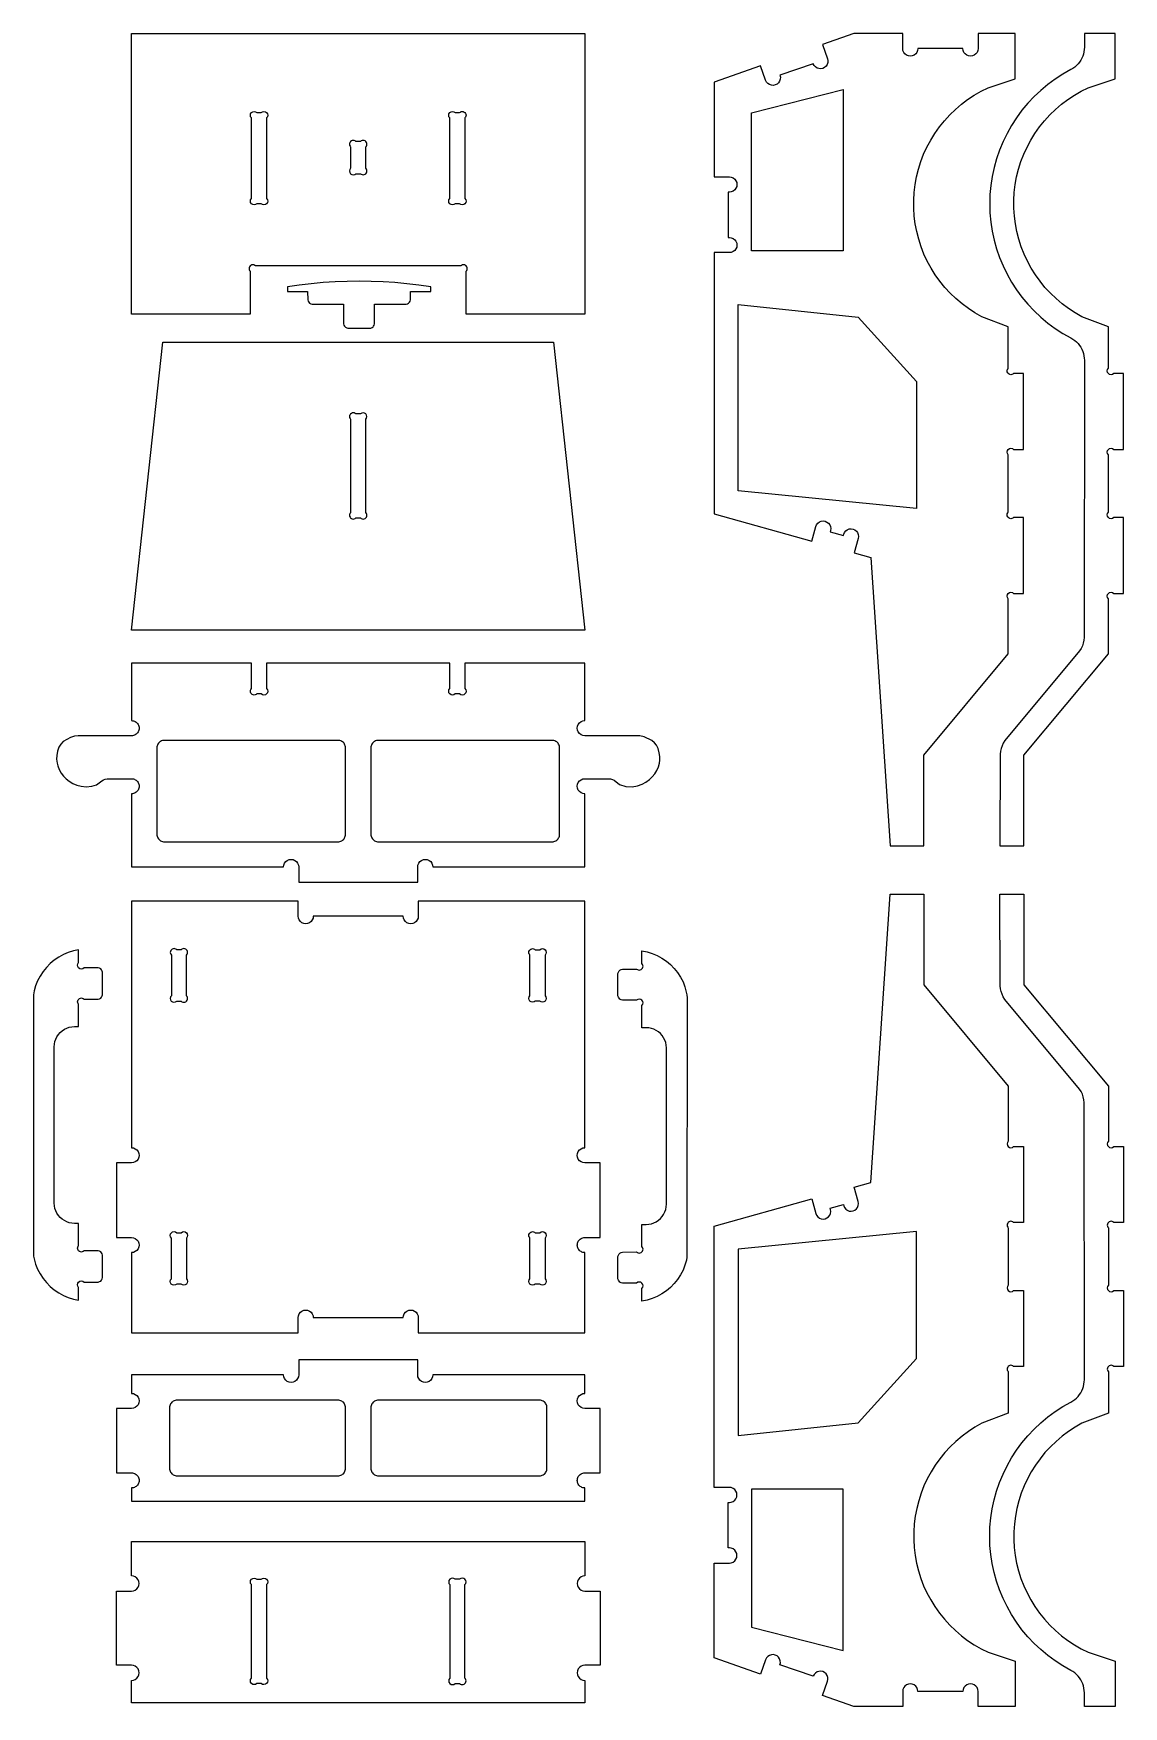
# Model space of a CAD drawing. Extents: x -626.8 to -533, y 371.6 to 426.8.
# Drawn here: x -569 to -533, y 371.6 to 426.8 of the extents above; entities that cross this region are included whole.
import ezdxf

# ---------------------------------------------------------------- set-up
doc = ezdxf.new("R2010")
doc.units = 0
doc.header["$MEASUREMENT"] = 0
doc.layers.get('0').update_dxf_attribs({"linetype": 'CONTINUOUS'})
doc.layers.get('DEFPOINTS').update_dxf_attribs({"color": 18, "linetype": 'CONTINUOUS'})

msp = doc.modelspace()

# ---------------------------------------------------------------- linework, layer by layer
for points in [[(-554.7, 417.507), (-554.7, 418.916, 1), (-554.877, 419.092), (-561.649, 419.092, 1), (-561.825, 418.916), (-561.825, 417.507), (-565.74, 417.507), (-565.74, 426.764), (-550.786, 426.764), (-550.786, 417.507)], [(-539.836, 426.139), (-539.875, 426.087), (-539.927, 426.047), (-539.987, 426.022), (-540.052, 426.014), (-540.117, 426.022), (-540.177, 426.047), (-540.229, 426.087), (-540.269, 426.139), (-540.294, 426.199), (-540.302, 426.264), (-540.302, 426.764), (-541.92, 426.764), (-542.95, 426.404), (-542.785, 425.932), (-542.772, 425.868), (-542.776, 425.803), (-542.796, 425.741), (-542.832, 425.686), (-542.881, 425.643), (-542.939, 425.613), (-543.003, 425.6), (-543.068, 425.604), (-543.13, 425.624), (-543.185, 425.66), (-543.228, 425.709), (-543.257, 425.767), (-544.352, 425.384), (-544.339, 425.32), (-544.343, 425.255), (-544.363, 425.193), (-544.399, 425.139), (-544.448, 425.095), (-544.506, 425.066), (-544.57, 425.052), (-544.635, 425.056), (-544.697, 425.077), (-544.752, 425.112), (-544.795, 425.161), (-544.824, 425.219), (-544.989, 425.691), (-546.521, 425.156), (-546.521, 422.029), (-546.021, 422.029), (-545.956, 422.021), (-545.896, 421.996), (-545.844, 421.956), (-545.804, 421.904), (-545.779, 421.844), (-545.771, 421.779), (-545.779, 421.715), (-545.804, 421.654), (-545.844, 421.602), (-545.896, 421.563), (-545.956, 421.538), (-546.021, 421.529), (-546.059, 421.529), (-546.059, 420.031), (-546.021, 420.031), (-545.956, 420.022), (-545.896, 419.997), (-545.844, 419.958), (-545.804, 419.906), (-545.779, 419.845), (-545.771, 419.781), (-545.779, 419.716), (-545.804, 419.656), (-545.844, 419.604), (-545.896, 419.564), (-545.956, 419.539), (-546.021, 419.531), (-546.521, 419.531), (-546.521, 410.908), (-543.304, 410.013), (-543.17, 410.494), (-543.144, 410.554), (-543.104, 410.606), (-543.052, 410.645), (-542.991, 410.669), (-542.926, 410.677), (-542.862, 410.668), (-542.802, 410.643), (-542.75, 410.602), (-542.711, 410.55), (-542.687, 410.49), (-542.679, 410.425), (-542.688, 410.36), (-542.698, 410.323), (-542.26, 410.201), (-542.25, 410.238), (-542.225, 410.298), (-542.184, 410.35), (-542.132, 410.389), (-542.072, 410.413), (-542.007, 410.421), (-541.942, 410.412), (-541.882, 410.386), (-541.831, 410.346), (-541.792, 410.294), (-541.767, 410.234), (-541.759, 410.169), (-541.768, 410.104), (-541.903, 409.622), (-541.352, 409.469), (-540.719, 399.955), (-539.605, 399.955), (-539.605, 402.949), (-536.821, 406.298), (-536.821, 408.113, -1), (-536.644, 408.29), (-536.321, 408.29), (-536.321, 410.79), (-536.644, 410.79, -1), (-536.821, 410.967), (-536.821, 412.863, -1), (-536.644, 413.04), (-536.321, 413.04), (-536.321, 415.54), (-536.644, 415.54, -1), (-536.821, 415.717), (-536.821, 417.079), (-537.693, 417.419), (-537.92, 417.548), (-538.138, 417.69), (-538.347, 417.845), (-538.546, 418.013), (-538.735, 418.193), (-538.911, 418.384), (-539.076, 418.586), (-539.228, 418.798), (-539.366, 419.019), (-539.491, 419.247), (-539.601, 419.483), (-539.696, 419.726), (-539.776, 419.974), (-539.841, 420.226), (-539.89, 420.482), (-539.923, 420.74), (-539.94, 421), (-539.941, 421.261), (-539.925, 421.521), (-539.894, 421.779), (-539.847, 422.035), (-539.784, 422.288), (-539.705, 422.536), (-539.612, 422.779), (-539.503, 423.016), (-539.38, 423.246), (-539.243, 423.467), (-539.093, 423.68), (-538.929, 423.883), (-538.754, 424.075), (-538.567, 424.257), (-538.369, 424.426), (-538.161, 424.583), (-537.944, 424.726), (-537.718, 424.856), (-537.484, 424.972), (-536.595, 425.264), (-536.595, 426.764), (-537.817, 426.764), (-537.817, 426.264), (-537.825, 426.199), (-537.85, 426.139), (-537.89, 426.087), (-537.942, 426.047), (-538.002, 426.022), (-538.067, 426.014), (-538.131, 426.022), (-538.192, 426.047), (-538.244, 426.087), (-538.283, 426.139), (-538.308, 426.199), (-538.317, 426.264), (-539.802, 426.264), (-539.811, 426.199)], [(-536.31, 422.779), (-536.202, 423.016), (-536.079, 423.246), (-535.942, 423.467), (-535.791, 423.68), (-535.628, 423.883), (-535.452, 424.075), (-535.265, 424.257), (-535.067, 424.426), (-534.859, 424.583), (-534.642, 424.726), (-534.416, 424.856), (-534.183, 424.972), (-533.293, 425.264), (-533.293, 426.764), (-534.311, 426.764), (-534.311, 426.309), (-534.315, 426.234), (-534.325, 426.159), (-534.342, 426.086), (-534.365, 426.014), (-534.395, 425.945), (-534.431, 425.878), (-534.473, 425.816), (-534.521, 425.757), (-534.573, 425.703), (-534.631, 425.653), (-534.692, 425.61), (-534.757, 425.572), (-535.02, 425.423), (-535.274, 425.259), (-535.517, 425.08), (-535.75, 424.887), (-535.969, 424.68), (-536.177, 424.46), (-536.37, 424.228), (-536.549, 423.985), (-536.713, 423.731), (-536.861, 423.468), (-536.994, 423.196), (-537.109, 422.917), (-537.208, 422.632), (-537.289, 422.341), (-537.352, 422.046), (-537.398, 421.747), (-537.425, 421.446), (-537.434, 421.144), (-537.425, 420.842), (-537.398, 420.542), (-537.352, 420.243), (-537.289, 419.948), (-537.208, 419.657), (-537.109, 419.371), (-536.994, 419.092), (-536.861, 418.821), (-536.713, 418.557), (-536.549, 418.304), (-536.37, 418.061), (-536.177, 417.829), (-535.969, 417.609), (-535.75, 417.402), (-535.517, 417.208), (-535.274, 417.029), (-535.02, 416.865), (-534.757, 416.717), (-534.692, 416.679), (-534.631, 416.635), (-534.573, 416.586), (-534.521, 416.532), (-534.473, 416.473), (-534.431, 416.41), (-534.395, 416.344), (-534.365, 416.275), (-534.342, 416.203), (-534.325, 416.129), (-534.315, 416.055), (-534.311, 415.979), (-534.313, 406.837), (-534.324, 406.742), (-534.346, 406.648), (-534.378, 406.558), (-534.421, 406.471), (-534.474, 406.391), (-536.932, 403.429), (-536.985, 403.348), (-537.027, 403.262), (-537.06, 403.172), (-537.082, 403.078), (-537.093, 402.982), (-537.095, 399.955), (-536.303, 399.955), (-536.303, 402.949), (-533.52, 406.298), (-533.52, 408.113, -1), (-533.343, 408.29), (-533.02, 408.29), (-533.02, 410.79), (-533.343, 410.79, -1), (-533.52, 410.967), (-533.52, 412.863, -1), (-533.343, 413.04), (-533.02, 413.04), (-533.02, 415.54), (-533.343, 415.54, -1), (-533.52, 415.717), (-533.52, 417.079), (-534.392, 417.419), (-534.618, 417.548), (-534.837, 417.69), (-535.046, 417.845), (-535.245, 418.013), (-535.433, 418.193), (-535.61, 418.384), (-535.774, 418.586), (-535.926, 418.798), (-536.065, 419.019), (-536.189, 419.247), (-536.299, 419.483), (-536.395, 419.726), (-536.475, 419.974), (-536.539, 420.226), (-536.588, 420.482), (-536.621, 420.74), (-536.638, 421), (-536.639, 421.261), (-536.624, 421.521), (-536.593, 421.779), (-536.545, 422.035), (-536.482, 422.288), (-536.404, 422.536)], [(-561.284, 423.975), (-561.284, 421.32, -1), (-561.46, 421.143), (-561.607, 421.143, -1), (-561.784, 421.32), (-561.784, 423.975, -1), (-561.607, 424.152), (-561.46, 424.152, -1)], [(-554.742, 423.975), (-554.742, 421.32, -1), (-554.919, 421.143), (-555.065, 421.143, -1), (-555.242, 421.32), (-555.242, 423.975, -1), (-555.065, 424.152), (-554.919, 424.152, -1)], [(-558.513, 423.02), (-558.513, 422.314, 1), (-558.336, 422.137), (-558.19, 422.137, 1), (-558.013, 422.314), (-558.013, 423.02, 1), (-558.19, 423.197), (-558.336, 423.197, 1)], [(-558.013, 410.955), (-558.013, 414.032, 1), (-558.19, 414.208), (-558.336, 414.208, 1), (-558.513, 414.032), (-558.513, 410.955, 1), (-558.336, 410.778), (-558.19, 410.778, 1)], [(-567.676, 402.014), (-567.548, 401.961), (-567.397, 401.922), (-567.233, 401.908), (-567.054, 401.923), (-566.894, 401.973), (-566.72, 402.108), (-566.665, 402.141), (-566.605, 402.163), (-566.542, 402.173), (-565.74, 402.174), (-565.707, 402.172), (-565.675, 402.165), (-565.644, 402.155), (-565.615, 402.14), (-565.587, 402.122), (-565.563, 402.1), (-565.541, 402.076), (-565.523, 402.049), (-565.509, 402.019), (-565.498, 401.988), (-565.492, 401.956), (-565.49, 401.924), (-565.492, 401.891), (-565.498, 401.859), (-565.509, 401.828), (-565.523, 401.799), (-565.541, 401.772), (-565.563, 401.747), (-565.587, 401.725), (-565.615, 401.707), (-565.644, 401.693), (-565.675, 401.682), (-565.707, 401.676), (-565.74, 401.674), (-565.74, 399.26), (-560.726, 399.26), (-560.718, 399.325), (-560.693, 399.385), (-560.653, 399.437), (-560.601, 399.477), (-560.541, 399.502), (-560.476, 399.51), (-560.411, 399.502), (-560.351, 399.477), (-560.299, 399.437), (-560.26, 399.385), (-560.235, 399.325), (-560.226, 399.26), (-560.226, 398.76), (-556.3, 398.76), (-556.3, 399.26), (-556.291, 399.325), (-556.266, 399.385), (-556.226, 399.437), (-556.175, 399.477), (-556.114, 399.502), (-556.05, 399.51), (-555.985, 399.502), (-555.925, 399.477), (-555.873, 399.437), (-555.833, 399.385), (-555.808, 399.325), (-555.8, 399.26), (-550.786, 399.26), (-550.786, 401.674), (-550.851, 401.682), (-550.911, 401.707), (-550.963, 401.747), (-551.003, 401.799), (-551.028, 401.859), (-551.036, 401.924), (-551.028, 401.988), (-551.003, 402.049), (-550.963, 402.1), (-550.911, 402.14), (-550.851, 402.165), (-550.786, 402.174), (-550.005, 402.174), (-549.941, 402.168), (-549.88, 402.15), (-549.824, 402.12), (-549.641, 401.978), (-549.436, 401.917), (-549.225, 401.91), (-549.054, 401.938), (-548.901, 401.99), (-548.774, 402.055), (-548.653, 402.144), (-548.563, 402.232), (-548.483, 402.333), (-548.414, 402.445), (-548.362, 402.564), (-548.327, 402.689), (-548.315, 402.784), (-548.315, 402.91), (-548.332, 403.03), (-548.371, 403.166), (-548.425, 403.278), (-548.487, 403.361), (-548.579, 403.438), (-548.83, 403.558), (-548.969, 403.587), (-550.786, 403.59), (-550.851, 403.598), (-550.911, 403.623), (-550.963, 403.663), (-551.003, 403.715), (-551.028, 403.775), (-551.036, 403.84), (-551.028, 403.905), (-551.003, 403.965), (-550.963, 404.017), (-550.911, 404.056), (-550.851, 404.081), (-550.786, 404.09), (-550.786, 405.988), (-554.742, 405.988), (-554.742, 405.147, -1), (-554.919, 404.97), (-555.065, 404.97, -1), (-555.242, 405.147), (-555.242, 405.988), (-561.284, 405.988), (-561.284, 405.147, -1), (-561.46, 404.97), (-561.607, 404.97, -1), (-561.784, 405.147), (-561.784, 405.988), (-565.74, 405.988), (-565.74, 404.09), (-565.707, 404.088), (-565.675, 404.081), (-565.644, 404.071), (-565.615, 404.056), (-565.587, 404.038), (-565.563, 404.017), (-565.541, 403.992), (-565.523, 403.965), (-565.509, 403.936), (-565.498, 403.905), (-565.492, 403.872), (-565.49, 403.84), (-565.492, 403.807), (-565.498, 403.775), (-565.509, 403.744), (-565.523, 403.715), (-565.541, 403.688), (-565.563, 403.663), (-565.587, 403.642), (-565.615, 403.623), (-565.644, 403.609), (-565.675, 403.598), (-565.707, 403.592), (-565.74, 403.59), (-567.496, 403.59), (-567.617, 403.578), (-567.749, 403.537), (-567.999, 403.399), (-568.077, 403.314), (-568.135, 403.214), (-568.18, 403.087), (-568.208, 402.941), (-568.212, 402.816), (-568.198, 402.689), (-568.175, 402.595), (-568.126, 402.474), (-568.062, 402.36), (-567.984, 402.256), (-567.896, 402.164), (-567.801, 402.088)], [(-533.293, 371.558), (-534.311, 371.558), (-534.311, 372.013), (-534.315, 372.088), (-534.325, 372.163), (-534.342, 372.236), (-534.365, 372.308), (-534.395, 372.377), (-534.431, 372.444), (-534.473, 372.506), (-534.521, 372.565), (-534.573, 372.619), (-534.631, 372.669), (-534.692, 372.712), (-534.757, 372.75), (-535.02, 372.899), (-535.274, 373.063), (-535.517, 373.242), (-535.75, 373.435), (-535.969, 373.642), (-536.177, 373.862), (-536.37, 374.094), (-536.549, 374.337), (-536.713, 374.591), (-536.861, 374.854), (-536.994, 375.126), (-537.109, 375.405), (-537.208, 375.69), (-537.289, 375.981), (-537.352, 376.276), (-537.398, 376.575), (-537.425, 376.876), (-537.434, 377.178), (-537.425, 377.48), (-537.398, 377.78), (-537.352, 378.079), (-537.289, 378.374), (-537.208, 378.665), (-537.109, 378.951), (-536.994, 379.23), (-536.861, 379.501), (-536.713, 379.764), (-536.549, 380.018), (-536.37, 380.261), (-536.177, 380.493), (-535.969, 380.713), (-535.75, 380.92), (-535.517, 381.114), (-535.274, 381.293), (-535.02, 381.457), (-534.757, 381.605), (-534.692, 381.643), (-534.631, 381.687), (-534.573, 381.736), (-534.521, 381.79), (-534.473, 381.849), (-534.431, 381.912), (-534.395, 381.978), (-534.365, 382.047), (-534.342, 382.119), (-534.325, 382.193), (-534.315, 382.267), (-534.311, 382.343), (-534.313, 391.485), (-534.324, 391.58), (-534.346, 391.674), (-534.378, 391.764), (-534.421, 391.851), (-534.474, 391.931), (-536.932, 394.893), (-536.985, 394.974), (-537.027, 395.06), (-537.06, 395.15), (-537.082, 395.244), (-537.093, 395.34), (-537.095, 398.367), (-536.303, 398.367), (-536.303, 395.373), (-533.52, 392.024), (-533.52, 390.209, 1), (-533.343, 390.032), (-533.02, 390.032), (-533.02, 387.532), (-533.343, 387.532, 1), (-533.52, 387.355), (-533.52, 385.459, 1), (-533.343, 385.282), (-533.02, 385.282), (-533.02, 382.782), (-533.343, 382.782, 1), (-533.52, 382.605), (-533.52, 381.243), (-534.392, 380.903), (-534.618, 380.774), (-534.837, 380.632), (-535.046, 380.477), (-535.245, 380.309), (-535.433, 380.129), (-535.61, 379.938), (-535.774, 379.736), (-535.926, 379.524), (-536.065, 379.303), (-536.189, 379.075), (-536.299, 378.839), (-536.395, 378.596), (-536.475, 378.348), (-536.539, 378.096), (-536.588, 377.84), (-536.621, 377.582), (-536.638, 377.322), (-536.639, 377.061), (-536.624, 376.801), (-536.593, 376.543), (-536.545, 376.287), (-536.482, 376.034), (-536.404, 375.786), (-536.31, 375.542), (-536.202, 375.306), (-536.079, 375.076), (-535.942, 374.855), (-535.791, 374.642), (-535.628, 374.439), (-535.452, 374.246), (-535.265, 374.065), (-535.067, 373.896), (-534.859, 373.739), (-534.642, 373.596), (-534.416, 373.466), (-534.183, 373.35), (-533.293, 373.058)], [(-567.795, 387.524), (-567.877, 387.552), (-567.956, 387.591), (-568.028, 387.639), (-568.094, 387.697), (-568.151, 387.762), (-568.2, 387.835), (-568.238, 387.913), (-568.266, 387.996), (-568.283, 388.081), (-568.289, 388.168), (-568.289, 393.327), (-568.283, 393.414), (-568.266, 393.5), (-568.238, 393.583), (-568.2, 393.661), (-568.151, 393.733), (-568.094, 393.799), (-568.028, 393.856), (-567.956, 393.905), (-567.877, 393.943), (-567.795, 393.971), (-567.709, 393.988), (-567.622, 393.994), (-567.484, 393.994), (-567.484, 394.726, -1), (-567.307, 394.902), (-566.837, 394.903), (-566.795, 394.915), (-566.757, 394.936), (-566.726, 394.967), (-566.705, 395.005), (-566.693, 395.047), (-566.693, 395.786), (-566.705, 395.828), (-566.726, 395.866), (-566.757, 395.896), (-566.795, 395.918), (-566.837, 395.929), (-567.307, 395.93, -1), (-567.484, 396.107), (-567.484, 396.531), (-567.657, 396.495), (-567.825, 396.442), (-567.988, 396.373), (-568.143, 396.288), (-568.289, 396.188), (-568.425, 396.074), (-568.549, 395.948), (-568.659, 395.81), (-568.756, 395.661), (-568.837, 395.504), (-568.903, 395.34), (-568.952, 395.17), (-568.972, 395.043), (-568.974, 386.517), (-568.969, 386.421), (-568.903, 386.155), (-568.837, 385.991), (-568.756, 385.834), (-568.659, 385.686), (-568.549, 385.548), (-568.425, 385.421), (-568.289, 385.308), (-568.143, 385.208), (-567.988, 385.123), (-567.825, 385.054), (-567.657, 385.001), (-567.484, 384.965), (-567.484, 385.388, -1), (-567.307, 385.565), (-566.837, 385.566), (-566.795, 385.578), (-566.757, 385.599), (-566.726, 385.63), (-566.705, 385.668), (-566.693, 385.71), (-566.693, 386.449), (-566.705, 386.491), (-566.726, 386.528), (-566.757, 386.559), (-566.795, 386.581), (-566.837, 386.592), (-567.307, 386.593, -1), (-567.484, 386.77), (-567.484, 387.502), (-567.622, 387.502), (-567.709, 387.507)], [(-564.427, 396.354), (-564.427, 395.012, 1), (-564.251, 394.835), (-564.104, 394.835, 1), (-563.927, 395.012), (-563.927, 396.354, 1), (-564.104, 396.53), (-564.251, 396.53, 1)], [(-552.098, 396.354), (-552.098, 395.012, -1), (-552.275, 394.835), (-552.421, 394.835, -1), (-552.598, 395.012), (-552.598, 396.354, -1), (-552.421, 396.53), (-552.275, 396.53, -1)], [(-547.419, 386.385), (-547.435, 386.289), (-547.485, 386.119), (-547.55, 385.955), (-547.632, 385.798), (-547.728, 385.65), (-547.839, 385.512), (-547.962, 385.385), (-548.098, 385.272), (-548.244, 385.172), (-548.399, 385.087), (-548.562, 385.018), (-548.731, 384.965), (-548.904, 384.929), (-548.904, 385.352, 1), (-549.08, 385.529), (-549.551, 385.53), (-549.593, 385.541), (-549.63, 385.563), (-549.661, 385.594), (-549.683, 385.632), (-549.694, 385.674), (-549.694, 386.413), (-549.683, 386.455), (-549.661, 386.492), (-549.63, 386.523), (-549.593, 386.545), (-549.551, 386.556), (-549.08, 386.557, 1), (-548.904, 386.734), (-548.904, 387.465), (-548.765, 387.465), (-548.678, 387.471), (-548.593, 387.488), (-548.51, 387.516), (-548.432, 387.555), (-548.359, 387.603), (-548.294, 387.661), (-548.236, 387.726), (-548.188, 387.799), (-548.149, 387.877), (-548.121, 387.96), (-548.104, 388.045), (-548.098, 388.132), (-548.098, 393.291), (-548.104, 393.378), (-548.121, 393.464), (-548.149, 393.546), (-548.188, 393.625), (-548.236, 393.697), (-548.294, 393.763), (-548.359, 393.82), (-548.432, 393.869), (-548.51, 393.907), (-548.593, 393.935), (-548.678, 393.952), (-548.765, 393.958), (-548.904, 393.958), (-548.904, 394.69, 1), (-549.08, 394.866), (-549.551, 394.867), (-549.593, 394.879), (-549.63, 394.9), (-549.661, 394.931), (-549.683, 394.969), (-549.694, 395.011), (-549.694, 395.75), (-549.683, 395.792), (-549.661, 395.829), (-549.63, 395.86), (-549.593, 395.882), (-549.551, 395.893), (-549.08, 395.894, 1), (-548.904, 396.071), (-548.904, 396.495), (-548.731, 396.459), (-548.562, 396.406), (-548.399, 396.337), (-548.244, 396.252), (-548.098, 396.152), (-547.962, 396.038), (-547.839, 395.912), (-547.728, 395.774), (-547.632, 395.625), (-547.55, 395.468), (-547.485, 395.304), (-547.419, 395.039), (-547.413, 394.942)], [(-563.927, 387.017), (-563.927, 385.675, -1), (-564.104, 385.498), (-564.251, 385.498, -1), (-564.427, 385.675), (-564.427, 387.017, -1), (-564.251, 387.193), (-564.104, 387.193, -1)], [(-552.098, 387.017), (-552.098, 385.675, -1), (-552.275, 385.498), (-552.421, 385.498, -1), (-552.598, 385.675), (-552.598, 387.017, -1), (-552.421, 387.193), (-552.275, 387.193, -1)], [(-561.607, 375.757), (-561.46, 375.757, -1), (-561.284, 375.58), (-561.284, 372.495, -1), (-561.46, 372.318), (-561.607, 372.318, -1), (-561.784, 372.495), (-561.784, 375.58, -1)], [(-555.242, 375.58), (-555.242, 372.495, 1), (-555.065, 372.318), (-554.919, 372.318, 1), (-554.742, 372.495), (-554.742, 375.58, 1), (-554.919, 375.757), (-555.065, 375.757, 1)]]:
    msp.add_lwpolyline(points, format="xyb", close=True)
for points in [[(-542.263, 419.59), (-545.291, 419.59), (-545.291, 424.15), (-542.263, 424.916)], [(-555.872, 418.252), (-555.872, 418.408), (-556.264, 418.462), (-556.656, 418.506), (-557.05, 418.541), (-557.445, 418.566), (-557.84, 418.58), (-558.235, 418.585), (-558.63, 418.58), (-559.025, 418.566), (-559.419, 418.541), (-559.813, 418.506), (-560.206, 418.462), (-560.597, 418.408), (-560.597, 418.252), (-559.931, 418.252), (-559.929, 417.976), (-559.918, 417.934), (-559.896, 417.896), (-559.866, 417.865), (-559.828, 417.844), (-559.786, 417.832), (-558.745, 417.831), (-558.744, 417.184), (-558.733, 417.142), (-558.711, 417.105), (-558.68, 417.074), (-558.643, 417.052), (-558.601, 417.041), (-557.891, 417.039), (-557.848, 417.045), (-557.808, 417.062), (-557.773, 417.088), (-557.759, 417.105), (-557.737, 417.142), (-557.726, 417.184), (-557.724, 417.831), (-556.684, 417.832), (-556.642, 417.844), (-556.604, 417.865), (-556.573, 417.896), (-556.552, 417.934), (-556.54, 417.976), (-556.539, 418.252)], [(-539.851, 415.282), (-539.851, 411.094), (-545.729, 411.674), (-545.729, 417.819), (-541.771, 417.4)], [(-565.74, 407.07), (-564.703, 416.575), (-551.822, 416.575), (-550.786, 407.07)], [(-564.656, 403.439), (-564.689, 403.437), (-564.721, 403.431), (-564.752, 403.42), (-564.781, 403.406), (-564.808, 403.387), (-564.833, 403.366), (-564.855, 403.341), (-564.873, 403.314), (-564.887, 403.285), (-564.898, 403.254), (-564.904, 403.222), (-564.906, 403.189), (-564.906, 400.343), (-564.904, 400.311), (-564.898, 400.279), (-564.887, 400.248), (-564.873, 400.218), (-564.855, 400.191), (-564.833, 400.167), (-564.808, 400.145), (-564.781, 400.127), (-564.752, 400.112), (-564.721, 400.102), (-564.689, 400.095), (-564.656, 400.093), (-558.93, 400.093), (-558.897, 400.095), (-558.865, 400.102), (-558.834, 400.112), (-558.805, 400.127), (-558.777, 400.145), (-558.753, 400.167), (-558.731, 400.191), (-558.713, 400.218), (-558.699, 400.248), (-558.688, 400.279), (-558.682, 400.311), (-558.68, 400.343), (-558.68, 403.189), (-558.682, 403.222), (-558.688, 403.254), (-558.699, 403.285), (-558.713, 403.314), (-558.731, 403.341), (-558.753, 403.366), (-558.777, 403.387), (-558.805, 403.406), (-558.834, 403.42), (-558.865, 403.431), (-558.897, 403.437), (-558.93, 403.439)], [(-557.596, 403.439), (-557.629, 403.437), (-557.661, 403.431), (-557.692, 403.42), (-557.721, 403.406), (-557.748, 403.387), (-557.773, 403.366), (-557.795, 403.341), (-557.813, 403.314), (-557.827, 403.285), (-557.838, 403.254), (-557.844, 403.222), (-557.846, 403.189), (-557.846, 400.343), (-557.844, 400.311), (-557.838, 400.279), (-557.827, 400.248), (-557.813, 400.218), (-557.795, 400.191), (-557.773, 400.167), (-557.748, 400.145), (-557.721, 400.127), (-557.692, 400.112), (-557.661, 400.102), (-557.629, 400.095), (-557.596, 400.093), (-551.87, 400.093), (-551.837, 400.095), (-551.805, 400.102), (-551.774, 400.112), (-551.745, 400.127), (-551.717, 400.145), (-551.693, 400.167), (-551.671, 400.191), (-551.653, 400.218), (-551.639, 400.248), (-551.628, 400.279), (-551.622, 400.311), (-551.62, 400.343), (-551.62, 403.189), (-551.622, 403.222), (-551.628, 403.254), (-551.639, 403.285), (-551.653, 403.314), (-551.671, 403.341), (-551.693, 403.366), (-551.717, 403.387), (-551.745, 403.406), (-551.774, 403.42), (-551.805, 403.431), (-551.837, 403.437), (-551.87, 403.439)], [(-559.745, 397.638), (-559.754, 397.573), (-559.779, 397.513), (-559.819, 397.461), (-559.87, 397.422), (-559.931, 397.397), (-559.995, 397.388), (-560.06, 397.397), (-560.12, 397.422), (-560.172, 397.461), (-560.212, 397.513), (-560.237, 397.573), (-560.245, 397.638), (-560.245, 398.138), (-565.74, 398.138), (-565.74, 389.996), (-565.675, 389.988), (-565.615, 389.963), (-565.563, 389.923), (-565.523, 389.871), (-565.498, 389.811), (-565.49, 389.746), (-565.498, 389.682), (-565.523, 389.621), (-565.563, 389.57), (-565.615, 389.53), (-565.675, 389.505), (-565.74, 389.496), (-566.24, 389.496), (-566.24, 387.036), (-565.74, 387.036), (-565.675, 387.028), (-565.615, 387.003), (-565.563, 386.963), (-565.523, 386.911), (-565.498, 386.851), (-565.49, 386.786), (-565.498, 386.722), (-565.523, 386.661), (-565.563, 386.61), (-565.615, 386.57), (-565.675, 386.545), (-565.74, 386.536), (-565.74, 383.89), (-560.245, 383.89), (-560.245, 384.39), (-560.237, 384.455), (-560.212, 384.515), (-560.172, 384.567), (-560.12, 384.607), (-560.06, 384.632), (-559.995, 384.64), (-559.931, 384.632), (-559.87, 384.607), (-559.819, 384.567), (-559.779, 384.515), (-559.754, 384.455), (-559.745, 384.39), (-556.78, 384.39), (-556.772, 384.455), (-556.747, 384.515), (-556.707, 384.567), (-556.655, 384.607), (-556.595, 384.632), (-556.53, 384.64), (-556.466, 384.632), (-556.405, 384.607), (-556.354, 384.567), (-556.314, 384.515), (-556.289, 384.455), (-556.28, 384.39), (-556.28, 383.89), (-550.786, 383.89), (-550.786, 386.536), (-550.819, 386.539), (-550.851, 386.545), (-550.882, 386.555), (-550.911, 386.57), (-550.938, 386.588), (-550.963, 386.61), (-550.985, 386.634), (-551.003, 386.661), (-551.017, 386.691), (-551.028, 386.722), (-551.034, 386.754), (-551.036, 386.786), (-551.034, 386.819), (-551.028, 386.851), (-551.017, 386.882), (-551.003, 386.911), (-550.985, 386.939), (-550.963, 386.963), (-550.938, 386.985), (-550.911, 387.003), (-550.882, 387.017), (-550.851, 387.028), (-550.819, 387.034), (-550.786, 387.036), (-550.286, 387.036), (-550.286, 389.496), (-550.786, 389.496), (-550.851, 389.505), (-550.911, 389.53), (-550.963, 389.57), (-551.003, 389.621), (-551.028, 389.682), (-551.036, 389.746), (-551.028, 389.811), (-551.003, 389.871), (-550.963, 389.923), (-550.911, 389.963), (-550.851, 389.988), (-550.786, 389.996), (-550.786, 398.138), (-556.28, 398.138), (-556.28, 397.638), (-556.289, 397.573), (-556.314, 397.513), (-556.354, 397.461), (-556.405, 397.422), (-556.466, 397.397), (-556.53, 397.388), (-556.595, 397.397), (-556.655, 397.422), (-556.707, 397.461), (-556.747, 397.513), (-556.772, 397.573), (-556.78, 397.638)], [(-539.851, 383.04), (-539.851, 387.228), (-545.729, 386.648), (-545.729, 380.503), (-541.771, 380.922)], [(-565.74, 381.392), (-566.24, 381.392), (-566.24, 379.271), (-565.74, 379.271), (-565.707, 379.269), (-565.675, 379.262), (-565.644, 379.252), (-565.615, 379.237), (-565.587, 379.219), (-565.563, 379.197), (-565.541, 379.173), (-565.523, 379.146), (-565.509, 379.116), (-565.498, 379.085), (-565.492, 379.053), (-565.49, 379.021), (-565.492, 378.988), (-565.498, 378.956), (-565.509, 378.925), (-565.523, 378.896), (-565.541, 378.868), (-565.563, 378.844), (-565.587, 378.822), (-565.615, 378.804), (-565.644, 378.79), (-565.675, 378.779), (-565.707, 378.773), (-565.74, 378.771), (-565.74, 378.336), (-550.786, 378.336), (-550.786, 378.771), (-550.819, 378.773), (-550.851, 378.779), (-550.882, 378.79), (-550.911, 378.804), (-550.938, 378.822), (-550.963, 378.844), (-550.985, 378.868), (-551.003, 378.896), (-551.017, 378.925), (-551.028, 378.956), (-551.034, 378.988), (-551.036, 379.021), (-551.034, 379.053), (-551.028, 379.085), (-551.017, 379.116), (-551.003, 379.146), (-550.985, 379.173), (-550.963, 379.197), (-550.938, 379.219), (-550.911, 379.237), (-550.882, 379.252), (-550.851, 379.262), (-550.819, 379.269), (-550.786, 379.271), (-550.286, 379.271), (-550.286, 381.392), (-550.786, 381.392), (-550.851, 381.401), (-550.911, 381.426), (-550.963, 381.465), (-551.003, 381.517), (-551.028, 381.577), (-551.036, 381.642), (-551.028, 381.707), (-551.003, 381.767), (-550.963, 381.819), (-550.911, 381.859), (-550.851, 381.884), (-550.786, 381.892), (-550.786, 382.502), (-555.8, 382.502), (-555.808, 382.438), (-555.833, 382.377), (-555.873, 382.326), (-555.925, 382.286), (-555.985, 382.261), (-556.05, 382.252), (-556.114, 382.261), (-556.175, 382.286), (-556.226, 382.326), (-556.266, 382.377), (-556.291, 382.438), (-556.3, 382.502), (-556.3, 383.002), (-560.226, 383.002), (-560.226, 382.502), (-560.235, 382.438), (-560.26, 382.377), (-560.299, 382.326), (-560.351, 382.286), (-560.411, 382.261), (-560.476, 382.252), (-560.541, 382.261), (-560.601, 382.286), (-560.653, 382.326), (-560.693, 382.377), (-560.718, 382.438), (-560.726, 382.502), (-565.74, 382.502), (-565.74, 381.892), (-565.675, 381.884), (-565.615, 381.859), (-565.563, 381.819), (-565.523, 381.767), (-565.498, 381.707), (-565.49, 381.642), (-565.498, 381.577), (-565.523, 381.517), (-565.563, 381.465), (-565.615, 381.426), (-565.675, 381.401)], [(-564.49, 379.419), (-564.487, 379.387), (-564.481, 379.354), (-564.47, 379.323), (-564.456, 379.294), (-564.438, 379.267), (-564.416, 379.242), (-564.392, 379.221), (-564.365, 379.203), (-564.335, 379.188), (-564.304, 379.178), (-564.272, 379.171), (-564.24, 379.169), (-558.93, 379.169), (-558.897, 379.171), (-558.865, 379.178), (-558.834, 379.188), (-558.805, 379.203), (-558.777, 379.221), (-558.753, 379.242), (-558.731, 379.267), (-558.713, 379.294), (-558.699, 379.323), (-558.688, 379.354), (-558.682, 379.387), (-558.68, 379.419), (-558.68, 381.419), (-558.682, 381.452), (-558.688, 381.484), (-558.699, 381.515), (-558.713, 381.544), (-558.731, 381.571), (-558.753, 381.596), (-558.777, 381.617), (-558.805, 381.636), (-558.834, 381.65), (-558.865, 381.661), (-558.897, 381.667), (-558.93, 381.669), (-564.24, 381.669), (-564.272, 381.667), (-564.304, 381.661), (-564.335, 381.65), (-564.365, 381.636), (-564.392, 381.617), (-564.416, 381.596), (-564.438, 381.571), (-564.456, 381.544), (-564.47, 381.515), (-564.481, 381.484), (-564.487, 381.452), (-564.49, 381.419)], [(-557.846, 379.419), (-557.844, 379.387), (-557.838, 379.354), (-557.827, 379.323), (-557.813, 379.294), (-557.795, 379.267), (-557.773, 379.242), (-557.748, 379.221), (-557.721, 379.203), (-557.692, 379.188), (-557.661, 379.178), (-557.629, 379.171), (-557.596, 379.169), (-552.286, 379.169), (-552.254, 379.171), (-552.222, 379.178), (-552.191, 379.188), (-552.161, 379.203), (-552.134, 379.221), (-552.109, 379.242), (-552.088, 379.267), (-552.07, 379.294), (-552.055, 379.323), (-552.045, 379.354), (-552.038, 379.387), (-552.036, 379.419), (-552.036, 381.419), (-552.038, 381.452), (-552.045, 381.484), (-552.055, 381.515), (-552.07, 381.544), (-552.088, 381.571), (-552.109, 381.596), (-552.134, 381.617), (-552.161, 381.636), (-552.191, 381.65), (-552.222, 381.661), (-552.254, 381.667), (-552.286, 381.669), (-557.596, 381.669), (-557.629, 381.667), (-557.661, 381.661), (-557.692, 381.65), (-557.721, 381.636), (-557.748, 381.617), (-557.773, 381.596), (-557.795, 381.571), (-557.813, 381.544), (-557.827, 381.515), (-557.838, 381.484), (-557.844, 381.452), (-557.846, 381.419)], [(-542.263, 378.732), (-545.291, 378.732), (-545.291, 374.172), (-542.263, 373.406)]]:
    msp.add_lwpolyline(points, close=True)
at = {"layer": 'DEFPOINTS'}
msp.add_lwpolyline([(-543.257, 372.555), (-544.352, 372.938), (-544.339, 373.002), (-544.343, 373.067), (-544.363, 373.129), (-544.399, 373.183), (-544.448, 373.227), (-544.506, 373.256), (-544.57, 373.27), (-544.635, 373.266), (-544.697, 373.245), (-544.752, 373.21), (-544.795, 373.161), (-544.824, 373.103), (-544.989, 372.631), (-546.521, 373.166), (-546.521, 376.293), (-546.021, 376.293), (-545.956, 376.301), (-545.896, 376.326), (-545.844, 376.366), (-545.804, 376.418), (-545.779, 376.478), (-545.771, 376.543), (-545.779, 376.607), (-545.804, 376.668), (-545.844, 376.72), (-545.896, 376.759), (-545.956, 376.784), (-546.021, 376.793), (-546.059, 376.793), (-546.059, 378.291), (-546.021, 378.291), (-545.956, 378.3), (-545.896, 378.325), (-545.844, 378.364), (-545.804, 378.416), (-545.779, 378.477), (-545.771, 378.541), (-545.779, 378.606), (-545.804, 378.666), (-545.844, 378.718), (-545.896, 378.758), (-545.956, 378.783), (-546.021, 378.791), (-546.521, 378.791), (-546.521, 387.414), (-543.304, 388.309), (-543.17, 387.828), (-543.144, 387.768), (-543.104, 387.716), (-543.052, 387.677), (-542.991, 387.653), (-542.926, 387.645), (-542.862, 387.654), (-542.802, 387.679), (-542.75, 387.72), (-542.711, 387.772), (-542.687, 387.832), (-542.679, 387.897), (-542.688, 387.962), (-542.698, 387.999), (-542.26, 388.121), (-542.25, 388.084), (-542.225, 388.024), (-542.184, 387.972), (-542.145, 387.943, 0.065544), (-542.117, 387.927), (-542.072, 387.909), (-542.007, 387.901), (-541.942, 387.91), (-541.882, 387.936), (-541.831, 387.976), (-541.792, 388.028), (-541.767, 388.088), (-541.759, 388.153), (-541.768, 388.218), (-541.903, 388.7), (-541.352, 388.853), (-540.719, 398.367), (-539.605, 398.367), (-539.605, 395.373), (-536.821, 392.024), (-536.821, 390.209, 1), (-536.644, 390.032), (-536.321, 390.032), (-536.321, 387.532), (-536.644, 387.532, 1), (-536.821, 387.355), (-536.821, 385.459, 1), (-536.644, 385.282), (-536.321, 385.282), (-536.321, 382.782), (-536.644, 382.782, 1), (-536.821, 382.605), (-536.821, 381.243), (-537.693, 380.903), (-537.92, 380.774), (-538.138, 380.632), (-538.347, 380.477), (-538.546, 380.309), (-538.735, 380.129), (-538.911, 379.938), (-539.076, 379.736), (-539.228, 379.524), (-539.366, 379.303), (-539.491, 379.075), (-539.601, 378.839), (-539.696, 378.596), (-539.776, 378.348), (-539.841, 378.096), (-539.89, 377.84), (-539.923, 377.582), (-539.94, 377.322), (-539.941, 377.061), (-539.925, 376.801), (-539.894, 376.543), (-539.847, 376.287), (-539.784, 376.034), (-539.705, 375.786), (-539.612, 375.542), (-539.503, 375.306), (-539.38, 375.076), (-539.243, 374.855), (-539.093, 374.642), (-538.929, 374.439), (-538.754, 374.246), (-538.567, 374.065), (-538.369, 373.896), (-538.161, 373.739), (-537.944, 373.596), (-537.718, 373.466), (-537.484, 373.35), (-536.595, 373.058), (-536.595, 371.558), (-537.817, 371.558), (-537.817, 372.058), (-537.825, 372.123), (-537.85, 372.183), (-537.89, 372.235), (-537.942, 372.275), (-538.002, 372.3), (-538.067, 372.308), (-538.131, 372.3), (-538.192, 372.275), (-538.244, 372.235), (-538.283, 372.183), (-538.308, 372.123), (-538.317, 372.058), (-539.802, 372.058), (-539.811, 372.123), (-539.836, 372.183), (-539.875, 372.235), (-539.927, 372.275), (-539.987, 372.3), (-540.052, 372.308), (-540.117, 372.3), (-540.177, 372.275), (-540.229, 372.235), (-540.269, 372.183), (-540.294, 372.123), (-540.302, 372.058), (-540.302, 371.558), (-541.92, 371.558), (-542.95, 371.918), (-542.785, 372.39), (-542.772, 372.454), (-542.776, 372.519), (-542.796, 372.581), (-542.832, 372.636), (-542.881, 372.679), (-542.939, 372.709), (-543.003, 372.722), (-543.068, 372.718), (-543.13, 372.698), (-543.185, 372.662), (-543.228, 372.613)], format="xyb", close=True, dxfattribs=at)
msp.add_lwpolyline([(-565.498, 372.736), (-565.523, 372.797), (-565.563, 372.849), (-565.615, 372.888), (-565.675, 372.913), (-565.74, 372.922), (-566.24, 372.922), (-566.24, 375.369), (-565.74, 375.369), (-565.675, 375.377), (-565.615, 375.402), (-565.563, 375.442), (-565.523, 375.494), (-565.498, 375.554), (-565.49, 375.619), (-565.498, 375.683), (-565.523, 375.744), (-565.563, 375.795), (-565.615, 375.835), (-565.675, 375.86), (-565.74, 375.869), (-565.74, 377.006), (-550.786, 377.006), (-550.786, 375.869), (-550.851, 375.86), (-550.911, 375.835), (-550.963, 375.795), (-551.003, 375.744), (-551.028, 375.683), (-551.036, 375.619), (-551.028, 375.554), (-551.003, 375.494), (-550.963, 375.442), (-550.911, 375.402), (-550.851, 375.377), (-550.786, 375.369), (-550.286, 375.369), (-550.286, 372.922), (-550.786, 372.922), (-550.851, 372.913), (-550.911, 372.888), (-550.963, 372.849), (-551.003, 372.797), (-551.028, 372.736), (-551.036, 372.672), (-551.028, 372.607), (-551.003, 372.547), (-550.963, 372.495), (-550.911, 372.455), (-550.851, 372.43), (-550.786, 372.422), (-550.786, 371.681), (-565.74, 371.681), (-565.74, 372.422), (-565.675, 372.43), (-565.615, 372.455), (-565.563, 372.495), (-565.523, 372.547), (-565.498, 372.607), (-565.49, 372.672)], close=True, dxfattribs=at)

doc.saveas('drawing.dxf')
